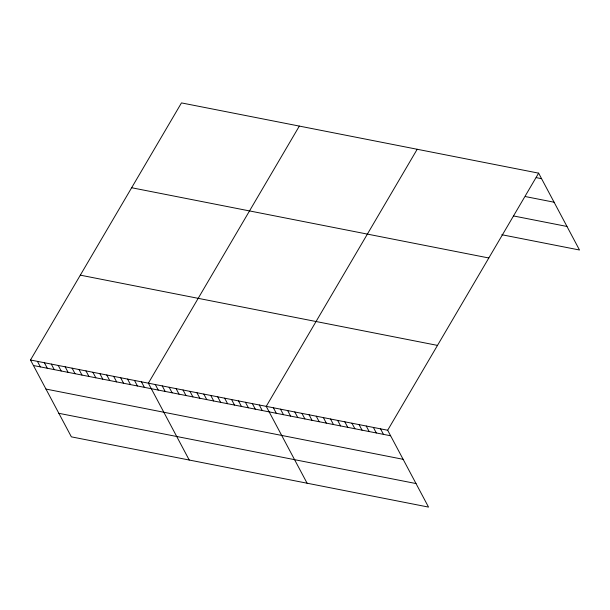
<?xml version="1.0" encoding="UTF-8"?>
<svg xmlns="http://www.w3.org/2000/svg" width="610" height="610" viewBox="0 0 610 610"><rect width="100%" height="100%" fill="white"/><g stroke="black" fill="none" stroke-linecap="round" stroke-linejoin="round"><path stroke-width="0.91" d="M30.5 359.999L387.67 430.241L428.533 507.093L71.37 436.851L30.5 359.999L181.467 102.907L538.63 173.149L579.5 250.001L501.816 234.728M299.335 126.087L148.367 383.179L189.23 460.031M417.194 149.267L266.227 406.359L307.097 483.212M387.67 430.241L538.63 173.149M536.213 177.624L541.573 178.677M525.515 196.595L554.086 202.215M513.407 215.932L566.987 226.462M131.646 187.743L488.816 257.984M80.322 275.156L437.484 345.397M33.443 365.527L390.606 435.769M45.956 389.066L403.118 459.307M58.85 413.313L416.02 483.555M380.526 428.83L383.461 434.366M373.381 427.427L376.317 432.955M366.236 426.024L369.18 431.552M359.092 424.621L362.035 430.149M351.947 423.21L354.89 428.746M344.81 421.807L347.746 427.336M337.665 420.404L340.601 425.933M330.521 419.001L333.456 424.529M323.376 417.591L326.319 423.126M316.232 416.188L319.175 421.716M309.087 414.785L312.03 420.313M301.95 413.382L304.886 418.91M294.805 411.971L297.741 417.507M287.661 410.568L290.596 416.096M280.516 409.165L283.459 414.693M273.371 407.762L276.315 413.29M259.296 404.994L262.239 410.522M252.365 403.629L255.3 409.157M245.433 402.264L248.369 407.793M238.495 400.9L241.438 406.428M231.564 399.535L234.507 405.07M224.632 398.178L227.568 403.706M217.694 396.813L220.637 402.341M210.763 395.448L213.706 400.976M203.831 394.083L206.767 399.611M196.9 392.718L199.836 398.246M189.962 391.353L192.905 396.889M183.03 389.996L185.974 395.524M176.099 388.631L179.035 394.159M169.168 387.266L172.104 392.794M162.229 385.901L165.173 391.429M155.298 384.536L158.242 390.072M141.428 381.814L144.372 387.342M134.497 380.449L137.441 385.977M127.566 379.084L130.502 384.613M120.635 377.72L123.571 383.248M113.696 376.355L116.64 381.89M106.765 374.998L109.708 380.526M99.834 373.633L102.77 379.161M92.895 372.268L95.839 377.796M85.964 370.903L88.907 376.431M79.033 369.538L81.976 375.066M72.102 368.173L75.038 373.709M65.163 366.816L68.106 372.344M58.232 365.451L61.175 370.979M51.301 364.086L54.237 369.614M44.37 362.721L47.305 368.249M37.431 361.356L40.374 366.892"/></g></svg>
